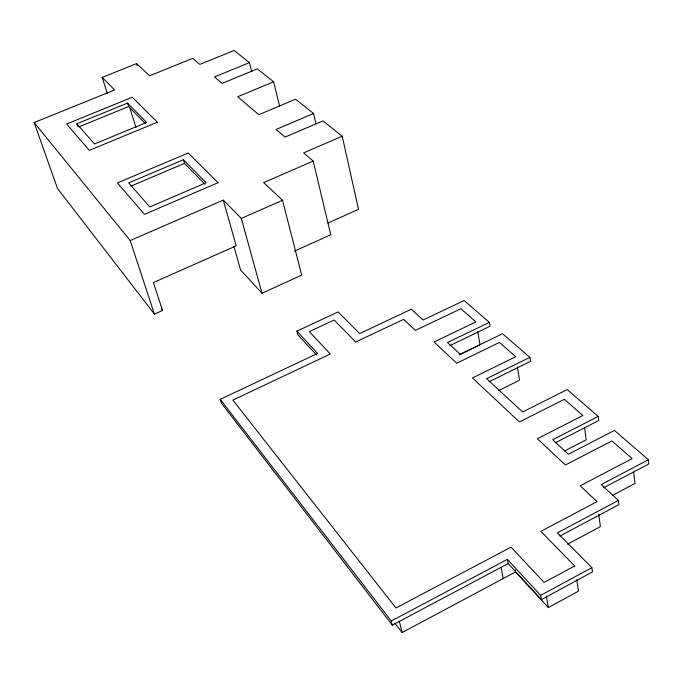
<?xml version="1.0" encoding="UTF-8"?>
<svg xmlns="http://www.w3.org/2000/svg" width="683" height="683" viewBox="0 0 683 683"><rect width="100%" height="100%" fill="white"/><g stroke="black" fill="none" stroke-linecap="round" stroke-linejoin="round"><path stroke-width="1.02" d="M515.204 569.87L515.58 571.936L548.338 607.58L578.492 591.154L576.751 579.628M591.879 567.633L592.485 571.893L541.371 599.631L540.646 595.388L591.879 567.633L557.362 532.842L618.405 500.443L601.211 484.563L648.406 459.744L614.469 430.435L568.367 454.229L552.675 439.732L598.248 416.417L598.769 420.523L555.194 442.857M394.962 623.255L402.142 632.535L515.58 571.936M567.513 544.189L600.383 526.636L598.701 514.171M507.418 559.351L508.195 563.543L392.324 625.158L391.265 621.009L507.418 559.351L540.646 595.388M559.898 536.053L618.926 504.66L618.405 500.443M612.608 495.32L634.968 483.496L633.67 472.124M603.644 487.756L648.85 463.953L648.406 459.744M564.645 450.925L586.185 439.826L584.537 427.695M498.675 390.565L519.567 380.192L517.373 366.839M489.156 381.703L530.486 361.307L529.863 357.346L502.509 333.722L460.146 354.272L447.459 342.559L489.378 322.367L490.044 326.243L450.114 345.504M529.863 357.346L486.569 378.672L522.632 411.986L567.18 389.583L598.248 416.417M459.36 354.87L480.055 344.83L477.707 331.776M392.324 625.158L221.377 403.107L220.208 399.35L317.544 353.444L296.934 331.093L338.153 311.909L359.659 333.577L411.345 309.203L423.076 320.028L464.107 300.546L489.378 322.367M233.825 246.111L240.604 270.007L262.007 293.22L301.69 275.155L282.514 200.29L263.629 182.6L313.207 161.077L330.777 234.781L294.441 251.131M34.15 122.556L57.509 188.508L154.435 314.112L162.528 310.475L153.444 282.549L236.181 245.82L223.281 200.119L130.18 240.544L34.15 122.556L114.599 89.977L102.185 77.401L136.557 63.596L149.594 75.804L192.708 58.345L199.829 64.415L234.124 50.465L249.423 62.605L251.771 71.792M327.96 223.017L358.524 209.339L342.2 136.224L322.905 120.908L285.05 137.078L276.103 129.446L313.582 113.515L315.998 123.862M223.281 200.119L241.304 218.389L282.514 200.29M342.2 136.224L303.594 152.89L313.207 161.077M130.837 186.135L184.495 163.382L204.994 184.231M183.42 159.728L128.686 182.899L149.782 206.923L206.121 182.728L183.42 159.728L184.495 163.382M279.723 106.48L273.618 81.806L237.727 96.73L258.797 114.693L295.568 99.214L313.582 113.515M78.946 126.85L128.609 106.531L145.479 123.691M249.423 62.605L214.505 76.931L222.086 83.386L257.32 68.872L273.618 81.806M76.82 123.802L127.542 103.09L146.606 122.419L94.51 143.951L76.82 123.802L77.691 126.389M316.383 354.895L297.916 334.807L296.934 331.093M508.195 563.543L541.371 599.631M161.35 308.972L162.528 310.475M220.208 399.35L391.265 621.009M130.18 240.544L154.435 314.112M102.185 77.401L107.359 93.639M127.542 103.09L128.609 106.531M129.668 107.248L135.96 127.482M136.557 63.596L137.172 65.619M241.304 218.389L262.007 293.22M399.316 621.299L402.142 632.535M501.074 567.197L503.226 578.535M546.4 596.088L548.338 607.58M574.685 565.951L544.103 582.445L511.046 547.126L395.969 607.972L232.869 400.11L330.307 354.025L309.305 331.588L334.141 319.994L355.689 342.021L403.636 319.345L415.358 330.393L460.871 308.716L475.923 321.898L434.046 342.004L456.722 363.228L499.41 342.456L515.716 356.722L472.457 377.964L519.456 421.966L564.363 399.307L582.881 415.52L537.35 438.725L565.404 465.003L611.9 440.919L632.134 458.626L580.209 485.818L597.019 501.663L540.859 531.357L574.685 565.951M218.039 182.703L144.472 214.368L117.374 182.924L188.218 152.992L218.039 182.703M157.321 122.206L89.319 150.371L66.601 124.007L132.271 97.242L157.321 122.206"/></g></svg>
